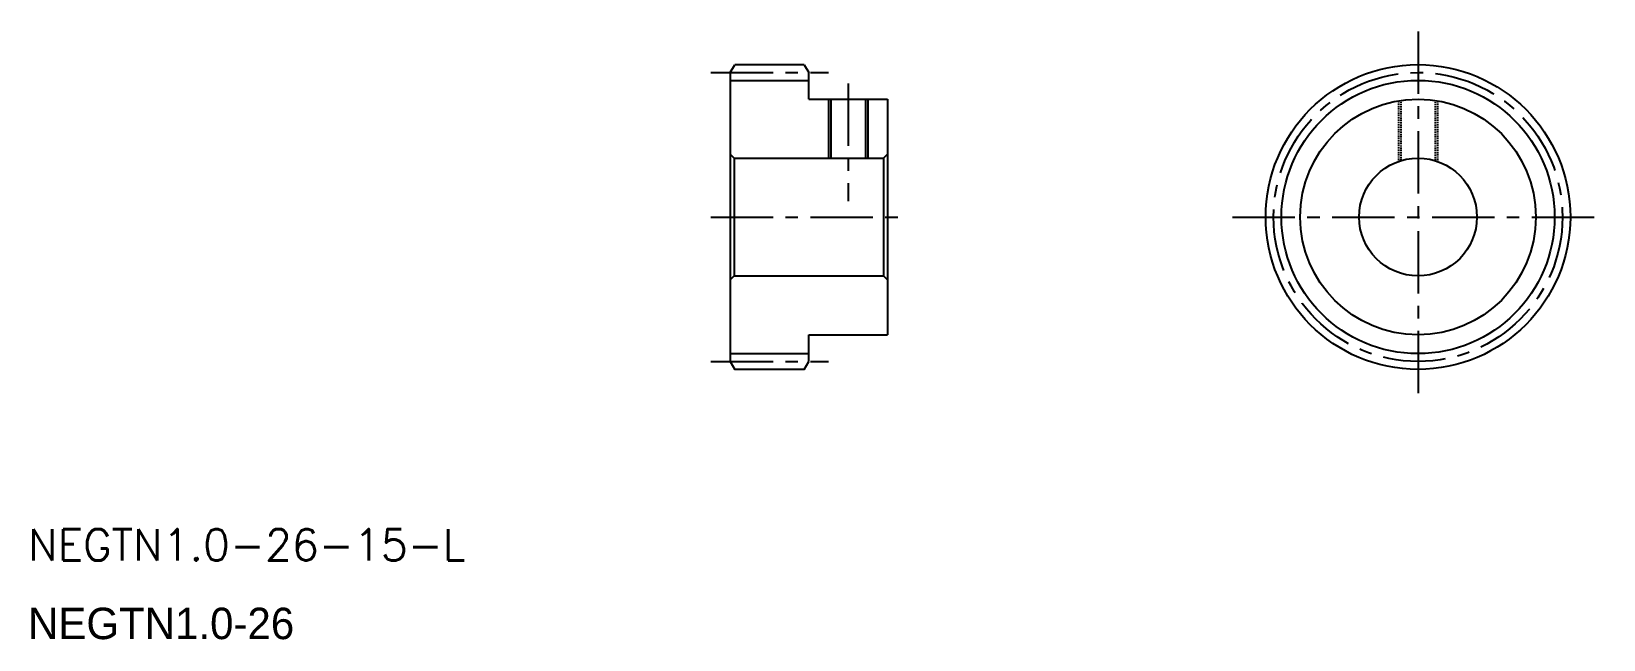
# Model space of a CAD drawing. Extents: x -52 to 148, y 117 to 194.
import ezdxf

# ---------------------------------------------------------------- set-up
doc = ezdxf.new("R2010")
doc.units = 0
doc.header["$LTSCALE"] = 0.25
doc.linetypes.add('CENTER', pattern=[50.8, 31.75, -6.35, 6.35, -6.35])
doc.linetypes.add('DASHED', pattern=[0.75, 0.5, -0.25])
doc.layers.get('0').update_dxf_attribs({"linetype": 'CONTINUOUS'})
doc.layers.add('CENTER', color=1, linetype='CENTER')
doc.styles.add('MISUMI', font='txt.shx')

msp = doc.modelspace()

# ---------------------------------------------------------------- linework, layer by layer
at = {"color": 7, "linetype": 'CONTINUOUS'}
for p, q in [((37.3, 188.88), (37.88, 189.88)), ((37.3, 188.88), (37.3, 152.11)), ((46.72, 189.88), (37.88, 189.88)), ((46.72, 189.88), (47.3, 188.88)), ((47.01, 189.38), (47.01, 189.38)), ((47.3, 185.5), (47.3, 188.88)), ((47.3, 185.5), (57.3, 185.5)), ((50.1, 185.5), (50.1, 178)), ((54.5, 185.5), (54.5, 178)), ((57.3, 185.5), (57.3, 155.5)), ((37.3, 179.5), (37.3, 164)), ((37.3, 178.5), (37.8, 178)), ((56.8, 178), (57.3, 178.5)), ((37.8, 178), (56.8, 178)), ((37.8, 178), (37.8, 163)), ((56.8, 178), (56.8, 163)), ((37.3, 172.75), (37.3, 172.75)), ((37.3, 170.5), (37.3, 170.5)), ((37.3, 162.5), (37.8, 163)), ((37.8, 163), (56.8, 163)), ((56.8, 163), (57.3, 162.5)), ((47.3, 155.5), (57.3, 155.5)), ((47.3, 152.11), (47.3, 155.5)), ((37.3, 152.11), (37.88, 151.11)), ((46.72, 151.11), (47.3, 152.11)), ((46.72, 151.11), (37.88, 151.11))]:
    msp.add_line(p, q, dxfattribs=at)
at = {"color": 3, "linetype": 'CONTINUOUS'}
for p, q in [((37.3, 187.88), (47.3, 187.88)), ((49.8, 185.5), (49.8, 178)), ((54.8, 185.5), (54.8, 178)), ((37.3, 153.11), (47.3, 153.11))]:
    msp.add_line(p, q, dxfattribs=at)
at = {"color": 3, "linetype": 'DASHED'}
for p, q in [((122.35, 185.29), (122.35, 177.57)), ((122.65, 185.33), (122.65, 177.67)), ((127.05, 185.33), (127.05, 177.67)), ((127.35, 185.29), (127.35, 177.57))]:
    msp.add_line(p, q, dxfattribs=at)
at = {"color": 7, "linetype": 'CONTINUOUS'}
for radius in [19.39, 15, 7.5]:
    msp.add_circle((124.85, 170.5), radius, dxfattribs=at)
at = {"color": 3, "linetype": 'CONTINUOUS'}
msp.add_circle((124.85, 170.5), 17.39, dxfattribs=at)
at = {"layer": 'CENTER', "color": 1, "linetype": 'CENTER'}
for p, q in [((124.85, 194.11), (124.85, 146.88)), ((34.8, 188.88), (49.8, 188.88)), ((52.3, 187.5), (52.3, 172.5)), ((34.8, 170.5), (59.3, 170.5)), ((101.23, 170.5), (148.47, 170.5)), ((34.8, 152.11), (49.8, 152.11))]:
    msp.add_line(p, q, dxfattribs=at)
msp.add_circle((124.85, 170.5), 18.39, dxfattribs=at)

# ---------------------------------------------------------------- texts
at = {"color": 7, "linetype": 'CONTINUOUS', "style": 'MISUMI'}
msp.add_text('NEGTN1.0-26-15-L', height=4, dxfattribs=at).set_placement((-52.11, 126.78))
at = {"color": 7, "linetype": 'CONTINUOUS'}
msp.add_text('NEGTN1.0-26', height=4, dxfattribs=at).set_placement((-52.11, 116.78))

doc.saveas('drawing.dxf')
